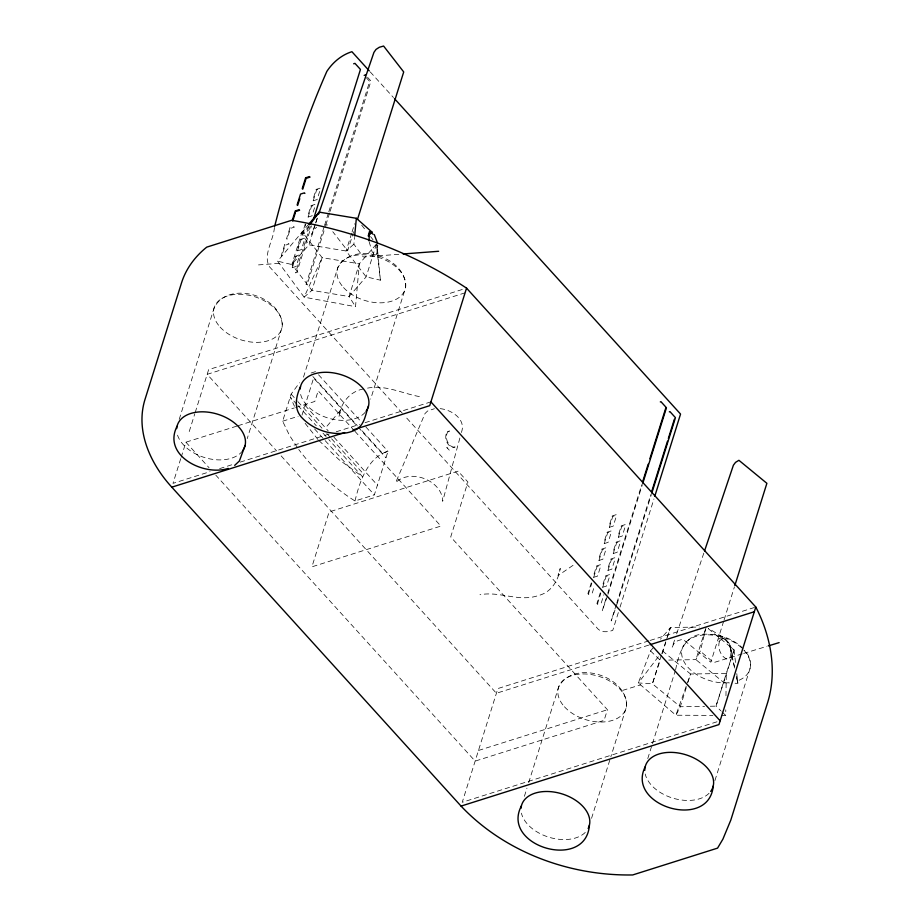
<?xml version="1.0" encoding="UTF-8"?>
<svg xmlns="http://www.w3.org/2000/svg" width="921" height="921" viewBox="0 0 921 921"><rect width="100%" height="100%" fill="white"/><g stroke="black" fill="none" stroke-linecap="round" stroke-linejoin="round"><path stroke-width="0.69" stroke-dasharray="4.61 3.45" d="M721.431 715.421L725.702 715.444L725.783 709.849M725.967 695.839L726.278 673.435L734.083 649.892C728.672 646.899 728.361 638.334 721.719 637.182L719.059 638.748L718.069 641.776L724.01 637.954L708.548 628.398M731.067 654.163C731.758 648.096 729.409 639.289 722.329 638.449L720.982 638.794C715.974 644.93 720.187 656.938 727.532 659.367L728.891 659.022C733.807 653.058 729.777 642.777 723.86 638.806M308.765 224.125L277.601 261.173L304.114 297.161L355.518 306.67L359.317 263.809L376.413 244.123L380.396 280.191L366.155 276.841L346.089 250.996L308.938 244.848L302.479 234.694L309.168 225.668M398.839 254.288L363.288 256.982L353.883 244.203L354.527 237.388M369.137 241.728L372.107 251.755L375.377 255.244L376.931 253.839L377.334 252.089L376.988 245.113M274.4 227.441C273.733 240.105 262.704 254.53 269.393 266.664L403.755 414.807M668.773 660.081L695.919 659.643L700.305 651.159L706.165 626.925L695.919 659.643L723.825 682.599L729.455 682.922M376.931 253.839L377.898 245.55M459.878 438.016L442.679 501.277C442.529 480.52 410.144 468.052 395.685 482.639L425.018 413.529L427.551 411.031L434.447 408.705M461.375 432.513C466.901 418.318 449.022 407.98 436.773 408.533M179.204 419.4L214.19 307.752C228.396 279.316 283.553 296.078 282.206 327.001L247.219 438.649M180.735 458.658L172.998 483.364L210.034 471.667M181.172 457.288L185.904 442.195L236.662 426.158M189.231 431.558L194.78 413.84M195.206 412.481L208.641 369.632L463.804 288.998M305.323 223.884L302.341 233.381L302.848 233.934L306.716 232.702L308.846 225.921M292.268 267.666L295.664 256.821L299.544 255.601L299.049 255.048L295.169 256.268L291.773 267.113L292.268 267.666L296.148 266.445L299.544 255.601M297.552 250.8L300.96 239.955L304.828 238.735L304.333 238.182L300.453 239.402L297.057 250.247L297.552 250.8L301.432 249.579L304.828 238.735M302.848 233.934L305.818 224.436M308.132 217.057L311.528 206.212L315.408 204.992L314.901 204.439L311.033 205.659L307.626 216.504L308.132 217.057L312 215.836L315.408 204.992M313.232 200.79L316.628 189.945L320.508 188.724L320.001 188.172L316.133 189.392L312.726 200.237L313.232 200.79L317.1 199.569L320.508 188.724M310.147 226.244L295.526 272.892L296.827 272.489L311.436 225.841M315.339 224.402L308.938 244.848L291.842 264.523L277.601 261.173M315.765 223.043L317.48 217.586M324.088 226.854L306.037 284.474L307.326 284.071L325.389 226.451M324.526 225.484L328.394 213.131M328.82 211.761L369.666 81.428L365.084 76.374M325.815 225.069L329.683 212.728M330.109 211.358L370.956 81.025L365.453 74.958M297.333 447.479L289.39 435.196L282.632 421.219L291.117 394.142L299.532 382.756M303.493 377.138L337.662 268.103C351.868 239.679 407.024 256.429 405.677 287.352L370.656 399.127M351.649 233.278L346.089 250.996L353.883 244.203M352.075 231.919L354.631 223.745M353.641 231.712L347.643 250.834L332.78 231.701M302.019 415.095L313.624 378.047L357.026 425.916M376.413 244.123L366.155 276.841L349.071 296.516L311.908 290.368L291.842 264.523L302.088 231.816L322.154 257.65L359.317 263.809L349.071 296.516L355.518 306.67M354.988 500.989C359.317 482.869 367.387 457.196 387.994 451.348L374.363 494.865L354.988 500.989C333.425 487.301 314.049 470.021 298.761 449.529M524.394 796.331L526.962 788.134M528.677 782.666L558.587 687.227C572.781 658.791 627.949 675.542 626.602 706.465L610.83 756.809M591.305 582.797L587.909 593.642L588.404 594.195L592.284 592.963L594.402 586.193M588.404 594.195L591.8 583.35M593.688 577.317L597.096 566.473L600.964 565.252L600.469 564.7L596.589 565.92L593.193 576.765L593.688 577.317L597.568 576.097L600.964 565.252M598.984 560.452L602.38 549.607L606.248 548.386L605.753 547.834L601.874 549.054L598.477 559.899L598.984 560.452L602.852 559.231L606.248 548.386M604.268 543.586L607.664 532.741L611.544 531.509L611.037 530.957L607.169 532.188L603.762 543.033L604.268 543.586L608.136 542.354L611.544 531.509M609.368 527.307L612.764 516.462L616.633 515.242L616.137 514.689L612.258 515.921L608.862 526.766L609.368 527.307L613.236 526.087L616.633 515.242M600.308 592.721L596.912 603.566L597.407 604.118L601.286 602.898L603.831 594.759M597.407 604.118L600.814 593.274M602.702 587.253L606.099 576.408L609.967 575.176L609.472 574.623L605.592 575.855L602.196 586.7L602.702 587.253L606.571 586.021L609.967 575.176M607.987 570.375L611.383 559.531L615.263 558.31L614.756 557.758L610.888 558.978L607.48 569.823L607.987 570.375L611.855 569.155L615.263 558.31M613.271 553.509L616.667 542.665L620.547 541.444L620.04 540.892L616.172 542.112L612.776 552.957L613.271 553.509L617.151 552.289L620.547 541.444M618.371 537.242L621.767 526.398L625.647 525.166L625.14 524.625L621.272 525.845L617.864 536.69L618.371 537.242L622.239 536.022L625.647 525.166M606.041 598.65L602.173 610.991L607.549 595.703M607.756 593.159L641.73 484.78M607.975 594.333L642.374 484.573M616.333 604.464L611.176 620.927L616.552 605.627M616.759 603.094L650.733 494.704M616.978 604.257L651.377 494.508M618.336 612.58L612.764 630.378C608.056 631.967 601.931 632.888 598.04 629.031L404.722 415.878M620.052 607.1L653.945 498.952M354.896 431.281L440.871 526.087L311.92 566.829L329.131 511.926L458.082 471.172L467.926 482.028L450.714 536.931L607.434 709.734L604.095 720.36L475.144 761.114L215.79 475.144M591.547 818.32L610.393 758.179M661.359 655.153L652.39 683.773L680.308 706.741L704.588 706.338M661.785 653.783L670.453 627.512L699.304 627.04M662.337 653.415L665.756 642.501M667.46 637.056L670.453 627.512L660.484 639.22M647.774 758.582L652.056 744.916M652.482 743.546L675.185 671.11M675.611 669.74C678.708 654.313 684.407 633.959 703.84 634.258C718.069 633.533 732.828 638.311 743.017 648.453M686.283 687.653L680.308 706.741L675.91 715.226L638.322 682.968L650.514 650.928L654.14 646.669M687.987 682.196L690.554 674.022L662.648 651.066M723.664 621.238L710.828 662.211L682.852 639.197L677.649 640.751L673.919 643.606L672.065 647.463L674.817 639.301M724.09 619.879L734.359 587.103M708.295 628.675L734.083 649.892L716.02 706.154L720.867 710.793M714.926 780.559L750.27 667.783L750.477 661.75L748.359 655.464L744.767 650.387M676.647 633.867L704.105 552.266M317.285 218.093L311.712 234.395L313.221 230.354L316.617 227.234M447.364 448.205L446.835 447.422L449.483 450.392L447.433 448.067M658.296 656.754L638.322 682.968L652.39 683.773L660.196 660.219L650.514 650.928M327.036 426.112L341.115 409.592L338.859 416.822C340.563 402.926 350.383 390.55 364.785 388.766M453.27 447.548L453.915 447.353C447.606 446.213 443.876 436.151 448.32 431.396L447.675 431.604C442.817 436.381 447.756 449.298 455.101 446.973L454.456 447.18M573.035 565.333L557.988 575.648L560.244 568.418C558.345 580.656 551.195 592.41 538.463 595.519C518.995 602.357 499.631 590.902 479.979 594.736M465.07 292.832L207.167 374.329L276.588 450.876M311.125 373.005L315.65 371.577M238.032 425.721L294.271 407.945M295.653 407.519L314.855 401.441L318.182 390.803L353.929 430.222M282.632 421.219L298.139 416.315M219.635 468.628L233.358 464.299M240.22 462.123L329.384 433.952M336.246 431.776L359.57 424.408M365.061 422.681L430.901 401.867M448.861 431.235L449.517 431.028L447.675 431.604M648.787 640.866L497.881 688.551L462.238 802.283L718.771 721.224M650.157 640.429L755.796 607.054M648.683 645.137L496.407 693.26L280.445 455.124M478.471 750.477L607.434 709.734M622.596 690.393L640.579 684.902M742.291 653.864L713.648 662.602L700.305 651.159M743.661 653.438L766.848 646.369M367.548 388.121C385.795 384.552 402.615 393.693 420.091 396.709M258.502 264.903L279.201 263.337M325.148 225.115L327.531 224.943M710.31 706.246L716.02 706.154L726.278 673.435L690.554 674.022L675.91 715.226L712.9 715.387M735.085 683.255L737.905 683.417L736.788 673.631M722.329 638.449L723.745 638.737M721.834 711.726L725.702 715.444M318.942 440.549L338.94 459.614L362.563 476.802L328.797 439.57M370.265 71.953L393.463 97.534M318.539 374.766L360.986 421.565M365.81 426.884L387.994 451.348L382.342 453.132L361.124 429.739M312.887 376.551L357.256 425.479M357.993 426.976L385.968 457.818M305.07 405.355L328.221 430.878M334.001 437.256L377.414 485.125M291.117 394.142L296.907 400.531M297.874 401.591L321.982 428.184M326.805 433.503L330.674 437.751M331.629 438.822L363.461 473.912M296.965 404.48L290.219 397.032L294.49 406.299M297.932 405.539L316.26 425.744M323.018 433.192L327.83 438.511M314.556 428.921L324.204 439.559M325.159 440.618L374.363 494.865M185.904 442.195L209.044 467.707M317.998 439.559L303.481 421.242M361.677 225.161L366.374 231.206M370.553 236.593L373.063 239.817M734.59 668.036L729.789 645.679L734.463 666.735M736.397 676.428L737.905 683.417L736.466 676.463M376.977 243.846L380.396 280.191M734.083 649.892L735.672 663.857M709.066 793.28A35.366 22.634 17.4 0 1 673.021 798.185A35.366 22.634 17.4 0 1 645.23 774.054M585.261 832.411A35.366 22.634 17.4 0 1 549.215 837.304A35.366 22.634 17.4 0 1 521.424 813.174M365.211 412.286A35.366 22.634 17.4 0 1 329.211 418.376A35.366 22.634 17.4 0 1 300.522 393.981M242.545 450.864A35.366 22.634 17.4 0 1 206.661 458.14A35.366 22.634 17.4 0 1 177.085 433.515M743.834 650.076A35.366 22.634 17.4 0 1 736.351 681.252M728.465 682.76A35.366 22.634 17.4 0 1 685.374 663.96A35.366 22.634 17.4 0 1 697.393 635.997A35.366 22.634 17.4 0 1 742.925 649.121M284.67 244.687L281.262 255.531L281.768 256.084L285.165 245.239L289.044 244.019L288.538 243.466L284.67 244.687M289.954 227.821L286.558 238.666L287.053 239.218L290.449 228.373L294.329 227.153L293.822 226.601L289.954 227.821M322.154 257.65L311.908 290.368L304.114 297.161L322.154 257.65M343.556 287.571A35.366 22.634 17.4 0 0 402.822 293.787A35.366 22.634 17.4 0 0 367.652 255.013A35.366 22.634 17.4 0 0 343.556 287.571M220.119 327.093A35.366 22.634 17.4 0 0 279.385 333.321A35.366 22.634 17.4 0 0 244.215 294.536A35.366 22.634 17.4 0 0 220.119 327.093M564.446 706.764A35.366 22.634 17.4 0 0 623.713 712.981A35.366 22.634 17.4 0 0 588.542 674.207A35.366 22.634 17.4 0 0 564.446 706.764"/><path stroke-width="1.38" d="M354.654 236.018L356.346 218.289L319.184 212.129L308.765 224.125M274.723 226.082C288.204 173.367 304.874 121.169 326.851 71.389C332.769 62.398 341.53 54.949 351.903 51.703L369.298 70.882M177.062 426.239C162.142 455.619 203.909 476.468 228.189 468.409M292.268 220.441L295.238 210.955L299.118 209.723L299.613 210.276L295.733 211.496M292.763 220.994L295.319 212.855M299.751 198.694L297.621 205.475L297.126 204.923L300.522 194.078L304.402 192.857L304.897 193.41M313.589 218.979L360.456 69.443L354.953 63.376L353.664 63.779M245.078 445.488L239.368 461.018L234.694 465.37M300.499 386.716C295.699 396.893 293.534 409.764 302.56 418.376C308.719 424.754 316.628 429.036 325.055 431.627C335.624 434.355 347.493 434.689 357.152 428.944C364.854 423.833 365.545 413.92 368.515 405.954M357.486 219.428L403.709 71.942L383.597 46.05L379.314 47.27L375.998 49.435L373.938 52.37L318.678 214.017M466.544 288.135L755.796 607.054C770.842 636.089 777.416 670.81 767.63 702.608L730.79 820.151L722.893 839.158L717.563 848.126L632.692 874.95C569.604 876.021 504.789 852.328 461.053 806.094L171.801 487.174C150.699 464.184 135.329 431.339 144.85 399.91L181.69 282.367C186.192 268.356 195.321 256.291 206.741 247.139L291.612 220.315C353.745 230.526 413.99 253.321 466.544 288.135L429.716 405.677L352.893 429.946M521.401 805.91C500.138 846.272 586.113 871.577 589.405 825.147M642.582 482.04L648.177 464.196M649.892 458.716L665.802 407.957M642.8 483.203L666.447 407.75L660.944 401.683L660.299 401.89M651.584 491.964L667.495 441.205M668.358 438.454L674.379 419.251M651.803 493.126L675.45 417.674L669.947 411.606L669.302 411.814M654.808 496.212L680.55 414.07L394.43 98.593M645.195 766.779C625.497 806.128 709.216 830.834 713.211 786.027M734.785 585.733L766.882 483.318L738.918 460.304L735.534 462.365L733.392 465.22L704.565 550.908M755.796 607.054L718.956 724.597L461.053 806.094M309.997 224.54L319.184 212.129M371.98 232.104L368.227 236.006L369.459 231.574L371.98 232.104L356.346 218.289M364.163 75.361L365.453 74.958M171.801 487.174L344.661 432.548M650.053 644.7L754.311 611.751M768.218 645.943L779.12 642.616M403.099 253.966L438.649 251.283M373.04 234.21L370.887 232.576L369.344 233.969L368.987 240.749M430.901 401.867L720.141 720.786M374.271 234.579L377.506 243.052M644.792 770.347A35.366 22.634 17.4 0 1 686.272 754.898A35.366 22.634 17.4 0 1 710.69 791.404M521.033 808.258A35.366 22.634 17.4 0 1 561.591 793.752A35.366 22.634 17.4 0 1 588.162 828.486M300.131 389.065A35.366 22.634 17.4 0 1 342.451 375.112A35.366 22.634 17.4 0 1 365.982 411.33M176.694 428.587A35.366 22.634 17.4 0 1 219.014 414.646A35.366 22.634 17.4 0 1 242.545 450.864M305.622 177.811L302.226 188.655L302.721 189.208L306.117 178.363L309.997 177.143L309.502 176.59L305.622 177.811"/></g></svg>
